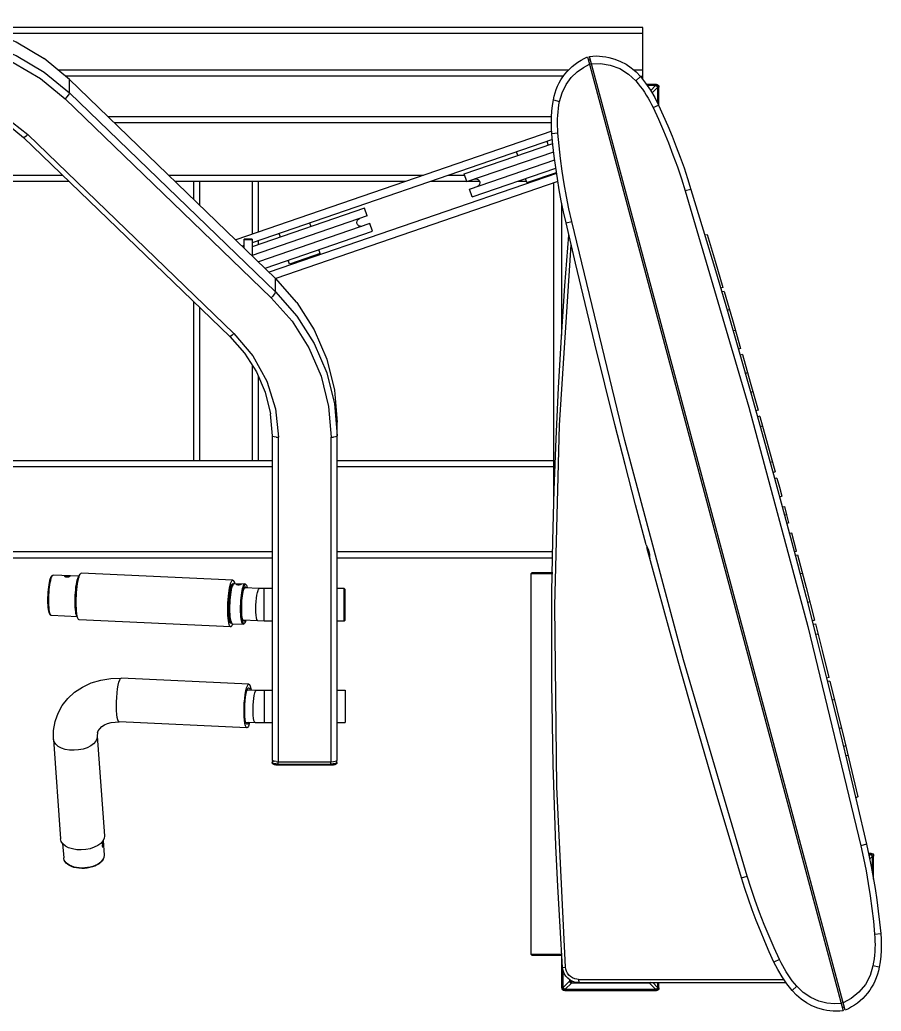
# Model space of a CAD drawing. Header units: millimetres. Extents: x 24547 to 62889, y 34568 to 56011.
# Drawn here: x 37800 to 38467, y 47035 to 47804 of the extents above; entities that cross this region are included whole.
import ezdxf

# ---------------------------------------------------------------- set-up
doc = ezdxf.new("R2010")
doc.units = ezdxf.units.MM
doc.linetypes.add('PEN_TYPE_1', pattern=[0])

# ---------------------------------------------------------------- blocks, each defined once
blk = doc.blocks.new('gimnasio_04')
at = {"color": 7, "linetype": 'PEN_TYPE_1'}
for points in [[(40.345, 6.556), (42.898, 6.363), (45.388, 5.785), (47.754, 4.839), (49.937, 3.547)], [(40.345, 5.502), (42.898, 5.308), (45.388, 4.73), (47.754, 3.783), (49.937, 2.491), (51.885, 0.884)], [(96.335, 5.959), (44.707, 5.959)], [(96.335, 5.489), (46.169, 5.489)], [(96.335, 1.931), (96.335, 5.959)], [(40.345, 4.924), (42.824, 4.735), (45.243, 4.175), (47.539, 3.256), (49.66, 1.999), (51.552, 0.44)], [(51.885, 1.94), (49.932, 3.563)], [(89.401, 0.349), (89.459, 0.625), (89.534, 0.894), (89.625, 1.157), (89.731, 1.413), (89.852, 1.661), (89.989, 1.9), (90.139, 2.13), (90.303, 2.35), (90.48, 2.559), (90.67, 2.758), (90.872, 2.944), (91.086, 3.119), (91.311, 3.28), (91.546, 3.428), (91.792, 3.562), (92.048, 3.68)], [(89.883, 0.232), (90.072, 0.904), (90.383, 1.534), (90.787, 2.08), (91.25, 2.528), (91.734, 2.867), (92.203, 3.106)], [(92.048, 3.68), (111.867, -70.284)], [(92.263, 3.464), (92.113, 3.438)], [(92.194, 3.719), (92.462, 3.744), (92.732, 3.752), (92.978, 3.745), (93.223, 3.725), (93.465, 3.691), (93.703, 3.645), (94.17, 3.514), (94.618, 3.334), (95.045, 3.106), (95.445, 2.833), (95.815, 2.516), (96.151, 2.157)], [(112.014, -70.245), (92.194, 3.719)], [(92.351, 3.132), (92.206, 3.094)], [(92.347, 3.145), (93.049, 3.166)], [(93.049, 3.166), (93.809, 3.047), (94.556, 2.772), (95.23, 2.354), (95.795, 1.815)], [(90.58, 2.663), (51.023, 2.663)], [(96.335, 2.663), (95.629, 2.663)], [(90.205, 2.193), (51.592, 2.193)], [(67.862, -13.492), (51.879, 1.957)], [(51.885, 1.94), (51.879, 1.957)], [(51.885, 0.884), (51.885, 1.94)], [(96.151, 2.157), (95.795, 1.815)], [(95.795, 1.815), (95.97, 1.604), (96.138, 1.387), (96.301, 1.167), (96.455, 0.941), (96.605, 0.712), (96.747, 0.477), (96.884, 0.238), (97.012, -0.006), (97.134, -0.254)], [(96.114, 2.193), (96.335, 2.193)], [(96.151, 2.157), (96.557, 1.64), (96.929, 1.097), (97.263, 0.532), (97.561, -0.055)], [(96.61, 1.566), (97.365, 1.566)], [(97.365, 1.566), (97.365, 1.478)], [(97.365, 1.566), (97.453, 1.548), (97.524, 1.499), (97.572, 1.427), (97.59, 1.34)], [(40.345, 0.985), (42.642, 0.767), (44.851, 0.119), (46.885, -0.931), (48.667, -2.345)], [(51.885, 0.884), (51.859, 0.814), (51.788, 0.704), (51.678, 0.573), (51.552, 0.44)], [(67.862, -14.549), (51.885, 0.884)], [(96.674, 1.478), (97.365, 1.478)], [(97.329, 1.452), (96.691, 1.452)], [(96.945, 1.068), (97.329, 1.452)], [(97.059, 0.886), (97.479, 1.304)], [(97.329, 1.452), (97.378, 1.446), (97.419, 1.425), (97.45, 1.394), (97.471, 1.353), (97.479, 1.304)], [(97.365, 1.478), (97.418, 1.467), (97.462, 1.438), (97.491, 1.394), (97.502, 1.34)], [(97.479, 1.304), (97.479, 0.116)], [(97.504, 1.34), (97.502, 1.34)], [(97.59, 1.34), (97.504, 1.34)], [(97.504, 0.064), (97.504, 1.34)], [(97.59, -0.122), (97.59, 1.34)], [(40.345, 0.635), (42.115, 0.502), (43.84, 0.101), (45.479, -0.555), (46.991, -1.448), (48.34, -2.561)], [(67.528, -14.993), (51.552, 0.44)], [(89.288, -2.272), (89.26, -1.834), (89.25, -1.396), (89.26, -0.957), (89.288, -0.52), (89.336, -0.085), (89.403, 0.349)], [(89.403, 0.349), (89.883, 0.232)], [(89.758, -2.231), (89.738, -1.954), (89.729, -1.679), (89.727, -1.404), (89.732, -1.131), (89.746, -0.856), (89.768, -0.582), (89.799, -0.31), (89.836, -0.039), (89.883, 0.232)], [(97.134, -0.254), (97.561, -0.055)], [(97.134, -0.254), (97.548, -1.155), (97.941, -2.063), (98.317, -2.98), (98.674, -3.903), (99.012, -4.832), (99.331, -5.769), (99.631, -6.713)], [(97.561, -0.055), (97.924, -0.853), (98.273, -1.656), (98.609, -2.466), (98.93, -3.281), (99.236, -4.102), (99.529, -4.927), (99.807, -5.759), (100.07, -6.595)], [(54.883, -0.945), (89.261, -0.945)], [(55.371, -1.417), (89.25, -1.417)], [(89.274, -2.076), (64.786, -10.509)], [(89.758, -2.231), (89.288, -2.272)], [(90.385, -9.191), (90.195, -8.335), (90.02, -7.476), (89.86, -6.614), (89.716, -5.75), (89.586, -4.884), (89.472, -4.015), (89.372, -3.144), (89.288, -2.272)], [(90.824, -9.074), (90.611, -8.105), (90.419, -7.135), (90.248, -6.16), (90.095, -5.182), (89.963, -4.2), (89.851, -3.217), (89.758, -2.231)], [(48.667, -2.345), (48.54, -2.459), (48.431, -2.537), (48.36, -2.568), (48.34, -2.561)], [(64.317, -17.994), (48.34, -2.561)], [(64.646, -17.778), (48.667, -2.345)], [(89.331, -2.721), (66.052, -10.737)], [(82.484, -5.397), (89.362, -3.029)], [(89.012, -3.149), (88.913, -2.864)], [(82.688, -5.991), (89.432, -3.668)], [(86.638, -3.968), (86.54, -3.683)], [(82.893, -6.585), (89.509, -4.306)], [(89.654, -5.348), (67.382, -13.017)], [(83.096, -7.177), (89.597, -4.939)], [(87.357, -6.056), (89.642, -5.27)], [(32.709, -5.494), (51.376, -5.494)], [(32.709, -5.966), (51.864, -5.966)], [(59.593, -5.494), (79.348, -5.494)], [(60.082, -5.966), (77.977, -5.966)], [(61.501, -5.966), (61.501, -7.337)], [(61.973, -5.966), (61.973, -7.793)], [(66.05, -5.966), (66.05, -10.073)], [(66.522, -5.966), (66.522, -9.912)], [(89.753, -5.978), (67.885, -13.507)], [(79.906, -5.966), (82.679, -5.966)], [(81.276, -5.494), (82.517, -5.494)], [(82.688, -5.991), (82.484, -5.397)], [(82.759, -5.966), (83.674, -5.966)], [(83.282, -5.787), (83.332, -5.774), (83.384, -5.769), (83.447, -5.776), (83.506, -5.794), (83.559, -5.823), (83.606, -5.861), (83.644, -5.908), (83.673, -5.961), (83.692, -6.02), (83.698, -6.084), (83.683, -6.18), (83.639, -6.265), (83.573, -6.334), (83.487, -6.38)], [(86.615, -5.966), (87.326, -5.966)], [(87.357, -6.056), (87.251, -5.747)], [(87.618, -5.966), (87.858, -5.966)], [(88.995, -5.494), (89.229, -5.494)], [(89.432, -31.1), (89.432, -6.088)], [(89.758, -6.004), (89.677, -6.004)], [(83.096, -7.177), (82.893, -6.585)], [(100.07, -6.595), (99.631, -6.713)], [(99.631, -6.713), (104.559, -23.489), (109.117, -40.499), (113.238, -57.491)], [(100.07, -6.595), (101.024, -9.74), (101.964, -12.889), (102.891, -16.042), (103.803, -19.199), (104.702, -22.36), (105.587, -25.525), (106.458, -28.693), (107.316, -31.866), (108.159, -35.042), (108.989, -38.221), (109.805, -41.405), (110.607, -44.592), (111.395, -47.782), (112.169, -50.976), (112.929, -54.173), (113.676, -57.374)], [(90.059, -17.926), (90.059, -7.666)], [(74.769, -8.053), (66.052, -11.056)], [(74.973, -8.647), (74.769, -8.053)], [(74.973, -8.647), (66.052, -11.718)], [(70.616, -9.484), (70.516, -9.199)], [(74.584, -9.445), (74.534, -9.458), (74.483, -9.463), (74.419, -9.456), (74.36, -9.438), (74.307, -9.409), (74.26, -9.37), (74.222, -9.324), (74.193, -9.27), (74.175, -9.211), (74.169, -9.148), (74.184, -9.052), (74.227, -8.966), (74.294, -8.897), (74.38, -8.852)], [(90.385, -9.191), (90.824, -9.074)], [(96.599, -34.153), (95.775, -31.044), (94.965, -27.932), (94.169, -24.816), (93.385, -21.698), (92.615, -18.576), (91.859, -15.45), (91.115, -12.322), (90.385, -9.191)], [(104.429, -59.852), (99.502, -43.076), (94.945, -26.066), (90.824, -9.074)], [(75.178, -9.241), (66.548, -12.212)], [(67.054, -12.701), (75.381, -9.834)], [(75.381, -9.834), (75.178, -9.241)], [(65.424, -11.126), (65.424, -10.465)], [(66.052, -10.465), (65.424, -10.465)], [(65.424, -10.486), (66.052, -10.486)], [(66.052, -10.465), (66.052, -11.733)], [(66.522, -10.574), (66.522, -10.893)], [(68.241, -10.302), (68.143, -10.016)], [(90.118, -66.93), (89.92, -63.785), (89.749, -60.639), (89.604, -57.492), (89.485, -54.344), (89.393, -51.194), (89.327, -48.044), (89.288, -44.894), (89.274, -41.743), (89.295, -37.787), (89.358, -33.833), (89.462, -29.879), (89.607, -25.927), (89.794, -21.976), (90.023, -18.028), (90.293, -14.082), (90.604, -10.138)], [(101.33, -10.104), (101.145, -10.136)], [(101.33, -10.101), (101.943, -12.147), (102.548, -14.196)], [(65.424, -10.953), (65.292, -10.999)], [(71.333, -11.574), (71.228, -11.264)], [(90.355, -66.917), (89.678, -52.918), (89.524, -38.896), (89.89, -24.879), (90.778, -10.892)], [(68.96, -12.391), (68.855, -12.081)], [(71.333, -11.574), (68.96, -12.391)], [(67.862, -13.492), (67.855, -13.476)], [(69.522, -15.359), (67.855, -13.476)], [(67.862, -14.549), (67.862, -13.492)], [(67.862, -14.549), (67.837, -14.619), (67.764, -14.729), (67.657, -14.86), (67.528, -14.993)], [(67.862, -14.549), (69.525, -16.429), (70.863, -18.538), (71.843, -20.823), (72.44, -23.229), (72.642, -25.695)], [(102.548, -14.196), (102.37, -14.261)], [(102.639, -14.51), (102.453, -14.542)], [(102.642, -14.511), (103.284, -16.714), (103.921, -18.919)], [(61.501, -15.275), (61.501, -27.62)], [(67.528, -14.993), (69.144, -16.819), (70.443, -18.867), (71.394, -21.087), (71.975, -23.422), (72.17, -25.817)], [(69.525, -15.374), (70.863, -17.483), (71.843, -19.768), (72.44, -22.172), (72.642, -24.638)], [(61.973, -15.73), (61.973, -27.62)], [(103.049, -15.908), (102.871, -15.971)], [(103.518, -17.522), (103.334, -17.565)], [(64.646, -17.778), (64.517, -17.892), (64.41, -17.97), (64.336, -17.999), (64.317, -17.994)], [(64.317, -17.994), (65.466, -19.293), (66.39, -20.752), (67.067, -22.329), (67.481, -23.991)], [(64.646, -17.778), (66.109, -19.5), (67.198, -21.466), (67.867, -23.598), (68.093, -25.817)], [(103.921, -18.922), (103.744, -18.987)], [(103.921, -18.922), (103.921, -18.919)], [(104.06, -19.406), (103.872, -19.438)], [(104.058, -19.399), (104.67, -21.549), (105.275, -23.701)], [(66.05, -20.214), (66.05, -27.62)], [(66.522, -21.056), (66.522, -27.62)], [(104.458, -20.805), (104.283, -20.87)], [(104.883, -22.303), (104.696, -22.337)], [(105.277, -23.706), (105.1, -23.769)], [(105.277, -23.706), (105.275, -23.701)], [(67.621, -25.695), (67.481, -23.991)], [(105.412, -24.189), (105.227, -24.222)], [(105.415, -24.194), (106.011, -26.341), (106.6, -28.491)], [(72.642, -50.854), (72.642, -24.638)], [(105.627, -24.962), (105.445, -25.006)], [(67.912, -25.807), (67.759, -25.781), (67.657, -25.742), (67.621, -25.695)], [(67.621, -50.854), (67.621, -25.695)], [(67.912, -25.807), (68.093, -25.817)], [(68.093, -50.976), (68.093, -25.817)], [(72.17, -25.817), (72.341, -25.807)], [(72.17, -50.976), (72.17, -25.817)], [(72.341, -25.807), (72.359, -25.805)], [(72.606, -25.742), (72.504, -25.781), (72.359, -25.805)], [(72.606, -25.742), (72.642, -25.695)], [(35.767, -27.62), (67.621, -27.62)], [(72.642, -27.62), (89.432, -27.62)], [(35.767, -28.092), (67.621, -28.092)], [(72.642, -28.092), (89.432, -28.092)], [(106.389, -27.721), (106.21, -27.776)], [(106.6, -28.497), (106.425, -28.561)], [(106.734, -28.981), (106.548, -29.013)], [(106.6, -28.497), (106.6, -28.491)], [(106.735, -28.986), (106.925, -29.684), (107.115, -30.382)], [(107.115, -30.387), (106.936, -30.452)], [(107.115, -30.387), (107.115, -30.382)], [(107.333, -31.199), (107.147, -31.232)], [(107.666, -32.439), (107.5, -31.817), (107.333, -31.194)], [(107.499, -31.816), (107.316, -31.866)], [(107.665, -32.436), (107.487, -32.5)], [(107.665, -32.436), (107.666, -32.439)], [(107.881, -33.248), (107.694, -33.281)], [(108.254, -34.65), (108.068, -33.951), (107.883, -33.252)], [(96.599, -34.153), (96.656, -34.296), (96.739, -34.479), (96.809, -34.682), (96.849, -34.892), (96.867, -35.091), (96.89, -35.245)], [(96.652, -34.357), (96.654, -34.355)], [(103.993, -59.97), (103.026, -56.783), (102.073, -53.591), (101.134, -50.395), (100.209, -47.195), (99.299, -43.991), (98.403, -40.783), (97.521, -37.571), (96.654, -34.355)], [(34.457, -35.153), (67.621, -35.153)], [(34.506, -34.681), (67.621, -34.681)], [(72.642, -34.681), (89.372, -34.681)], [(72.642, -35.153), (89.367, -35.153)], [(108.254, -34.656), (108.077, -34.721)], [(108.33, -34.948), (108.143, -34.977)], [(108.254, -34.656), (108.254, -34.65)], [(108.33, -34.943), (108.991, -37.468), (109.642, -39.995)], [(50.225, -38.449), (50.228, -38.243), (50.236, -38.033), (50.248, -37.825), (50.266, -37.622), (50.287, -37.426), (50.311, -37.242), (50.341, -37.072), (50.375, -36.917), (50.409, -36.787), (50.445, -36.687), (50.481, -36.613), (50.515, -36.56), (50.554, -36.525), (50.601, -36.504), (50.634, -36.5)], [(50.437, -36.912), (50.471, -36.777), (50.507, -36.666), (50.544, -36.583), (50.581, -36.528), (50.619, -36.502), (50.634, -36.5)], [(52.652, -36.593), (50.634, -36.5)], [(51.534, -36.606), (51.537, -36.596), (51.55, -36.587), (51.569, -36.578), (51.599, -36.574), (51.633, -36.569), (51.67, -36.567), (51.713, -36.567), (51.755, -36.569)], [(51.69, -36.663), (51.649, -36.66), (51.612, -36.653), (51.581, -36.643), (51.558, -36.634), (51.542, -36.621), (51.534, -36.608), (51.534, -36.606)], [(51.91, -36.606), (51.906, -36.614), (51.895, -36.624), (51.874, -36.635), (51.846, -36.647), (51.812, -36.655), (51.773, -36.66), (51.731, -36.663), (51.69, -36.663)], [(51.755, -36.569), (51.794, -36.57), (51.831, -36.575), (51.862, -36.58), (51.887, -36.587), (51.903, -36.595), (51.91, -36.603), (51.91, -36.606)], [(52.328, -38.561), (52.331, -38.33), (52.339, -38.095), (52.354, -37.864), (52.375, -37.638), (52.399, -37.423), (52.43, -37.225), (52.463, -37.047), (52.5, -36.896), (52.539, -36.772), (52.58, -36.679), (52.621, -36.619), (52.649, -36.603)], [(52.386, -38.551), (52.388, -38.326), (52.398, -38.1), (52.413, -37.876), (52.432, -37.656), (52.456, -37.449), (52.484, -37.257), (52.517, -37.086), (52.552, -36.938), (52.579, -36.855)], [(52.442, -37.861), (52.465, -37.612), (52.491, -37.373), (52.523, -37.151), (52.559, -36.949), (52.598, -36.772), (52.64, -36.624), (52.683, -36.507), (52.728, -36.424), (52.772, -36.377), (52.81, -36.364)], [(64.554, -36.901), (52.81, -36.364)], [(87.647, -36.409), (87.727, -36.331)], [(87.647, -36.409), (87.647, -65.905)], [(89.351, -36.409), (87.647, -36.409)], [(89.351, -36.331), (87.727, -36.331)], [(108.706, -36.38), (108.521, -36.416)], [(50.29, -38.468), (50.292, -38.273), (50.3, -38.066), (50.311, -37.851), (50.329, -37.64), (50.35, -37.436), (50.375, -37.244), (50.404, -37.068), (50.437, -36.912)], [(64.159, -39.163), (64.162, -38.909), (64.172, -38.652), (64.187, -38.396), (64.209, -38.147), (64.235, -37.91), (64.266, -37.687), (64.302, -37.485), (64.341, -37.308), (64.384, -37.159), (64.427, -37.042), (64.473, -36.959), (64.517, -36.912), (64.554, -36.901)], [(64.206, -39.093), (64.209, -38.868), (64.218, -38.639), (64.232, -38.413), (64.252, -38.191), (64.278, -37.983), (64.307, -37.789), (64.34, -37.617), (64.375, -37.469), (64.413, -37.347), (64.452, -37.257), (64.493, -37.199)], [(64.221, -39.072), (64.226, -38.792), (64.24, -38.509), (64.263, -38.232), (64.294, -37.975), (64.333, -37.745), (64.375, -37.552)], [(64.24, -39.043), (64.244, -38.855), (64.25, -38.667), (64.261, -38.476), (64.278, -38.292), (64.297, -38.115), (64.32, -37.952), (64.346, -37.802), (64.375, -37.672), (64.406, -37.561), (64.439, -37.475), (64.455, -37.444)], [(64.286, -39.093), (64.289, -38.87), (64.297, -38.644), (64.312, -38.418), (64.331, -38.199), (64.356, -37.993), (64.385, -37.801), (64.418, -37.63), (64.454, -37.482), (64.476, -37.41)], [(64.327, -39.108), (64.33, -38.888), (64.338, -38.665), (64.351, -38.444), (64.369, -38.226), (64.393, -38.019), (64.421, -37.825), (64.452, -37.649), (64.486, -37.496), (64.52, -37.374)], [(64.375, -37.552), (64.423, -37.404), (64.473, -37.304), (64.522, -37.259), (64.537, -37.262)], [(64.455, -37.444), (64.476, -37.41)], [(64.574, -37.208), (64.476, -37.41)], [(64.541, -37.172), (64.501, -37.194)], [(64.507, -37.2), (64.548, -37.246)], [(64.587, -37.216), (64.522, -37.366)], [(64.584, -37.2), (64.541, -37.172)], [(64.554, -36.901), (64.561, -36.901), (64.602, -36.927), (64.642, -36.989), (64.677, -37.085), (64.69, -37.137)], [(64.574, -37.208), (64.624, -37.161)], [(64.624, -37.161), (64.587, -37.216)], [(64.67, -37.142), (64.624, -37.161)], [(64.67, -37.142), (65.498, -37.179)], [(64.825, -37.212), (64.826, -37.203), (64.839, -37.194), (64.859, -37.185), (64.888, -37.179), (64.922, -37.176), (64.961, -37.174), (65.004, -37.174), (65.044, -37.174)], [(64.979, -37.27), (64.939, -37.267), (64.903, -37.26), (64.87, -37.251), (64.847, -37.239), (64.831, -37.226), (64.825, -37.215), (64.825, -37.212)], [(65.199, -37.212), (65.196, -37.22), (65.184, -37.231), (65.165, -37.242), (65.135, -37.252), (65.101, -37.26), (65.062, -37.267), (65.02, -37.27), (64.979, -37.27)], [(65.044, -37.174), (65.085, -37.177), (65.121, -37.181), (65.153, -37.185), (65.176, -37.192), (65.192, -37.2), (65.199, -37.21), (65.199, -37.212)], [(65.155, -39.147), (65.157, -38.927), (65.166, -38.702), (65.179, -38.481), (65.197, -38.263), (65.222, -38.056), (65.248, -37.863), (65.28, -37.687), (65.315, -37.534)], [(65.245, -39.09), (65.248, -38.893), (65.254, -38.694), (65.267, -38.496), (65.285, -38.302), (65.306, -38.12), (65.332, -37.952), (65.36, -37.801), (65.391, -37.671), (65.425, -37.565), (65.44, -37.532)], [(65.315, -37.534), (65.35, -37.405), (65.388, -37.303), (65.427, -37.229), (65.466, -37.189), (65.498, -37.179)], [(65.38, -37.524), (65.345, -37.672)], [(65.38, -37.524), (65.417, -37.405), (65.456, -37.314), (65.497, -37.257), (65.536, -37.233), (65.573, -37.241), (65.588, -37.255)], [(65.44, -37.532), (65.476, -37.462)], [(66.615, -37.544), (65.458, -37.491)], [(65.476, -37.462), (65.498, -37.431)], [(65.485, -37.461), (65.529, -37.495)], [(65.542, -37.203), (65.498, -37.179)], [(65.498, -37.431), (65.528, -37.413), (65.562, -37.421), (65.593, -37.461), (65.609, -37.498)], [(65.542, -37.203), (65.588, -37.255)], [(65.588, -37.255), (65.609, -37.285), (65.642, -37.36), (65.671, -37.467), (65.676, -37.501)], [(66.338, -39.117), (66.345, -38.841), (66.361, -38.561), (66.387, -38.292), (66.421, -38.05), (66.462, -37.845), (66.508, -37.687), (66.556, -37.586), (66.605, -37.545), (66.615, -37.544)], [(66.993, -37.552), (66.615, -37.544)], [(66.993, -40.063), (66.993, -37.552)], [(67.621, -37.552), (66.993, -37.552)], [(73.192, -37.552), (72.642, -37.552)], [(73.269, -37.63), (73.192, -37.552)], [(73.192, -40.063), (73.192, -37.552)], [(73.269, -39.985), (73.269, -37.63)], [(52.416, -38.504), (52.419, -38.317)], [(52.419, -38.317), (52.427, -38.107)], [(52.427, -38.107), (52.442, -37.861)], [(65.212, -39.135), (65.215, -38.912), (65.225, -38.686), (65.238, -38.46), (65.259, -38.242), (65.284, -38.035), (65.313, -37.843), (65.345, -37.672)], [(50.492, -39.635), (50.471, -39.633), (50.425, -39.612), (50.391, -39.58), (50.362, -39.539), (50.337, -39.484), (50.311, -39.406), (50.288, -39.303), (50.267, -39.171), (50.249, -39.013), (50.236, -38.834), (50.228, -38.642), (50.225, -38.449)], [(50.492, -39.635), (50.471, -39.63), (50.437, -39.596), (50.404, -39.534), (50.375, -39.443), (50.35, -39.326), (50.329, -39.184), (50.311, -39.023), (50.3, -38.844), (50.292, -38.657), (50.29, -38.468)], [(52.507, -39.72), (52.5, -39.718), (52.463, -39.674), (52.43, -39.596), (52.399, -39.485), (52.375, -39.345), (52.354, -39.179), (52.339, -38.991), (52.331, -38.782), (52.328, -38.561)], [(52.46, -39.459), (52.456, -39.445), (52.432, -39.31), (52.413, -39.148), (52.398, -38.966), (52.388, -38.764), (52.386, -38.551)], [(52.414, -38.626), (52.416, -38.504)], [(52.645, -39.97), (52.64, -39.969), (52.598, -39.943), (52.559, -39.882), (52.523, -39.785), (52.491, -39.656), (52.465, -39.495), (52.442, -39.31), (52.427, -39.1), (52.417, -38.87), (52.414, -38.626)], [(64.39, -40.506), (64.384, -40.504), (64.341, -40.48), (64.302, -40.418), (64.266, -40.322), (64.235, -40.192), (64.209, -40.032), (64.187, -39.845), (64.172, -39.635), (64.162, -39.406), (64.159, -39.163)], [(64.375, -40.223), (64.34, -40.179), (64.307, -40.102), (64.278, -39.995), (64.252, -39.858), (64.232, -39.697), (64.218, -39.511), (64.209, -39.31), (64.206, -39.093)], [(64.221, -39.072), (64.226, -39.337)], [(64.34, -39.954), (64.32, -39.899), (64.297, -39.804), (64.278, -39.685), (64.261, -39.547), (64.25, -39.393), (64.244, -39.223), (64.24, -39.043)], [(64.356, -39.983), (64.331, -39.853), (64.312, -39.692), (64.297, -39.508), (64.289, -39.308), (64.286, -39.093)], [(64.4, -40.031), (64.393, -40.003), (64.369, -39.865), (64.351, -39.702), (64.338, -39.519), (64.33, -39.319), (64.327, -39.108)], [(65.355, -40.314), (65.35, -40.314), (65.315, -40.291), (65.28, -40.237), (65.248, -40.154), (65.222, -40.04), (65.197, -39.902), (65.179, -39.739), (65.166, -39.557), (65.157, -39.358), (65.155, -39.147)], [(65.451, -40.245), (65.417, -40.265), (65.38, -40.255), (65.345, -40.213), (65.313, -40.136), (65.284, -40.031), (65.259, -39.895), (65.238, -39.734), (65.225, -39.55), (65.215, -39.35), (65.212, -39.135)], [(65.357, -40.027), (65.332, -39.97), (65.306, -39.876), (65.285, -39.757), (65.267, -39.616), (65.254, -39.454), (65.248, -39.279), (65.245, -39.09)], [(66.499, -40.052), (66.462, -40.029), (66.421, -39.944), (66.387, -39.804), (66.361, -39.612), (66.345, -39.379), (66.338, -39.117)], [(109.274, -38.567), (109.095, -38.629)], [(52.509, -39.728), (50.492, -39.635)], [(64.39, -40.506), (52.645, -39.97)], [(64.294, -39.951), (64.263, -39.786), (64.24, -39.578), (64.226, -39.337)], [(64.405, -40.143), (64.375, -40.135), (64.333, -40.07), (64.294, -39.952)], [(64.356, -39.983), (64.34, -39.954)], [(64.356, -39.983), (64.437, -40.2)], [(64.371, -40.203), (64.414, -40.162)], [(64.375, -40.223), (64.403, -40.232)], [(64.546, -40.283), (64.517, -40.363), (64.473, -40.446), (64.427, -40.494), (64.39, -40.506)], [(64.401, -40.039), (64.45, -40.195)], [(64.403, -40.232), (64.445, -40.211)], [(64.437, -40.2), (64.483, -40.25)], [(64.45, -40.195), (64.483, -40.25)], [(64.483, -40.25), (64.527, -40.276)], [(64.527, -40.276), (65.355, -40.314)], [(66.499, -40.052), (65.344, -40)], [(65.355, -40.314), (65.401, -40.293)], [(65.378, -40.063), (65.357, -40.027)], [(65.415, -40.003), (65.368, -40.032)], [(65.495, -40.006), (65.494, -40.011), (65.459, -40.061), (65.425, -40.083), (65.391, -40.074), (65.378, -40.063)], [(65.401, -40.293), (65.451, -40.245)], [(65.562, -40.009), (65.536, -40.092), (65.497, -40.182), (65.456, -40.241), (65.451, -40.245)], [(66.993, -40.063), (66.499, -40.052)], [(67.621, -40.063), (66.993, -40.063)], [(73.192, -40.063), (72.642, -40.063)], [(73.269, -39.985), (73.192, -40.063)], [(109.644, -40.003), (109.467, -40.07)], [(109.717, -40.294), (109.532, -40.327)], [(109.642, -40.003), (109.642, -39.995)], [(109.717, -40.288), (110.244, -42.359), (110.764, -44.432)], [(109.916, -41.072), (109.732, -41.116)], [(50.8, -47.78), (51.005, -47.218), (51.337, -46.617), (51.766, -46.071), (52.292, -45.587), (52.894, -45.184), (53.578, -44.861), (54.314, -44.637), (55.1, -44.511), (55.909, -44.495)], [(55.73, -44.799), (55.79, -44.629), (55.852, -44.526), (55.909, -44.495)], [(65.798, -44.948), (55.909, -44.495)], [(110.764, -44.433), (110.585, -44.497)], [(110.764, -44.433), (110.764, -44.432)], [(55.754, -47.893), (55.692, -47.85), (55.642, -47.732), (55.598, -47.548), (55.565, -47.304), (55.544, -47.013), (55.536, -46.686), (55.541, -46.336), (55.557, -45.981), (55.586, -45.636), (55.625, -45.314), (55.674, -45.031), (55.73, -44.799)], [(65.643, -48.346), (65.583, -48.3), (65.531, -48.183), (65.489, -47.999), (65.456, -47.757), (65.435, -47.464), (65.425, -47.137), (65.43, -46.788), (65.446, -46.432), (65.476, -46.087), (65.516, -45.765), (65.564, -45.483), (65.619, -45.25)], [(65.619, -45.25), (65.681, -45.079), (65.741, -44.977), (65.798, -44.948)], [(65.69, -45.338), (65.637, -45.488)], [(65.69, -45.338), (65.746, -45.254), (65.785, -45.236)], [(65.785, -45.236), (65.8, -45.239), (65.848, -45.294), (65.884, -45.397)], [(65.798, -44.948), (65.86, -44.991), (65.91, -45.109), (65.954, -45.293), (65.967, -45.4)], [(110.835, -44.725), (110.65, -44.754)], [(110.835, -44.725), (111.939, -49.213), (113.016, -53.707)], [(65.551, -47.874), (65.515, -47.688), (65.49, -47.451), (65.477, -47.172), (65.477, -46.868), (65.489, -46.552), (65.511, -46.241), (65.546, -45.952), (65.588, -45.696), (65.637, -45.488)], [(65.673, -45.387), (66.397, -45.42)], [(66.281, -47.928), (66.27, -47.926), (66.224, -47.876), (66.187, -47.765), (66.156, -47.601), (66.135, -47.389), (66.123, -47.142), (66.122, -46.871), (66.132, -46.591), (66.153, -46.315), (66.184, -46.058), (66.221, -45.83), (66.265, -45.644)], [(66.265, -45.644), (66.312, -45.511), (66.361, -45.436), (66.397, -45.42)], [(66.397, -45.42), (66.993, -45.434)], [(66.993, -45.434), (66.993, -47.944)], [(66.993, -45.434), (67.621, -45.434)], [(72.642, -45.434), (73.269, -45.434)], [(73.269, -45.434), (73.269, -47.944)], [(111.192, -46.163), (111.008, -46.198)], [(50.65, -49.238), (50.656, -48.543), (50.775, -47.864), (50.8, -47.78)], [(54.069, -48.715), (54.12, -48.585), (54.237, -48.411), (54.401, -48.255), (54.607, -48.123), (54.849, -48.017), (55.126, -47.941), (55.427, -47.898), (55.754, -47.893)], [(65.643, -48.346), (55.754, -47.893)], [(65.656, -48.056), (65.643, -48.053), (65.593, -47.998), (65.551, -47.874)], [(65.557, -47.895), (66.281, -47.928)], [(65.822, -48.042), (65.762, -48.213), (65.7, -48.315), (65.643, -48.346)], [(65.769, -47.905), (65.752, -47.955), (65.697, -48.04), (65.656, -48.056)], [(65.853, -47.908), (65.822, -48.042)], [(66.281, -47.928), (66.993, -47.944)], [(66.993, -47.944), (67.621, -47.944)], [(72.642, -47.944), (73.269, -47.944)], [(111.731, -48.357), (111.552, -48.419)], [(54.021, -49.192), (53.926, -49.391), (53.763, -49.58), (53.539, -49.747), (53.26, -49.887), (52.943, -49.993), (52.6, -50.061), (52.245, -50.088), (51.895, -50.071), (51.565, -50.014), (51.268, -49.917), (51.019, -49.785), (50.827, -49.624), (50.704, -49.44), (50.65, -49.238)], [(54.042, -48.992), (54.021, -49.192)], [(54.069, -48.715), (54.042, -48.992)], [(54.042, -48.992), (54.602, -56.717)], [(50.65, -49.238), (51.208, -56.963)], [(67.621, -49.768), (67.608, -49.795)], [(112.069, -49.749), (111.884, -49.782)], [(112.245, -50.481), (112.063, -50.524)], [(67.71, -50.927), (67.655, -50.905), (67.619, -50.879), (67.608, -50.851)], [(67.621, -50.854), (67.608, -51.033)], [(68.078, -51.248), (67.995, -51.246), (67.912, -51.238), (67.837, -51.225), (67.775, -51.211), (67.727, -51.191), (67.686, -51.17), (67.655, -51.144), (67.631, -51.115), (67.614, -51.075), (67.608, -51.033)], [(68.078, -51.155), (67.987, -51.152), (67.899, -51.145), (67.818, -51.134), (67.746, -51.119), (67.688, -51.102), (67.644, -51.08), (67.618, -51.058), (67.608, -51.033)], [(67.912, -50.968), (67.759, -50.94), (67.657, -50.901), (67.621, -50.854)], [(67.71, -50.927), (67.769, -50.942)], [(67.917, -50.968), (68.093, -50.976)], [(68.078, -51.248), (68.078, -50.976)], [(68.078, -51.155), (72.159, -51.155)], [(72.159, -51.248), (68.078, -51.248)], [(68.093, -50.976), (72.17, -50.976)], [(72.159, -51.248), (72.159, -50.976)], [(72.629, -51.033), (72.624, -51.075), (72.606, -51.113), (72.582, -51.144), (72.552, -51.17), (72.51, -51.191), (72.461, -51.211), (72.398, -51.227), (72.321, -51.238), (72.24, -51.246), (72.159, -51.248)], [(72.629, -51.033), (72.621, -51.058), (72.593, -51.08), (72.549, -51.102), (72.491, -51.119), (72.421, -51.134), (72.339, -51.145), (72.25, -51.152), (72.159, -51.155)], [(72.17, -50.976), (72.359, -50.966)], [(72.359, -50.966), (72.606, -50.901)], [(72.606, -50.901), (72.639, -50.859)], [(72.629, -51.033), (72.629, -50.87)], [(113.013, -53.706), (112.836, -53.771)], [(113.013, -53.706), (113.016, -53.707)], [(54.602, -56.717), (54.58, -56.917)], [(51.262, -57.164), (51.208, -56.963)], [(51.387, -57.348), (51.262, -57.164)], [(51.366, -57.319), (51.447, -58.435)], [(54.486, -57.117), (54.323, -57.304), (54.097, -57.472), (53.819, -57.612), (53.503, -57.718), (53.158, -57.786), (52.805, -57.812), (52.453, -57.796), (52.124, -57.739), (51.827, -57.641), (51.578, -57.509), (51.387, -57.348)], [(54.445, -57.532), (54.476, -57.272)], [(54.475, -57.614), (54.445, -57.532)], [(54.499, -57.579), (54.475, -57.614)], [(54.476, -57.272), (54.493, -57.238)], [(54.58, -56.917), (54.486, -57.117)], [(54.493, -57.238), (54.507, -57.319)], [(54.496, -57.094), (54.577, -58.208)], [(54.507, -57.319), (54.499, -57.579)], [(113.677, -57.374), (113.238, -57.491)], [(113.238, -57.491), (113.449, -58.46), (113.641, -59.43), (113.814, -60.405), (113.967, -61.383), (114.099, -62.363), (114.211, -63.348), (114.304, -64.336)], [(113.677, -57.374), (113.676, -57.374)], [(113.677, -57.374), (113.867, -58.23), (114.041, -59.089), (114.201, -59.951), (114.346, -60.815), (114.476, -61.681), (114.59, -62.55), (114.69, -63.421), (114.774, -64.293)], [(54.558, -58.392), (54.506, -58.535), (54.427, -58.657), (54.32, -58.774), (54.188, -58.881), (54.035, -58.977), (53.863, -59.062), (53.676, -59.132), (53.475, -59.186), (53.267, -59.225), (53.055, -59.246), (52.842, -59.251), (52.632, -59.24), (52.429, -59.21), (52.237, -59.165), (52.058, -59.104), (51.897, -59.028), (51.757, -58.938), (51.641, -58.838), (51.552, -58.727), (51.488, -58.61), (51.454, -58.486)], [(54.559, -58.392), (54.556, -58.409)], [(54.577, -58.222), (54.558, -58.392)], [(54.577, -58.208), (54.559, -58.392)], [(113.829, -58.061), (113.998, -58.061)], [(113.848, -58.149), (113.998, -58.149)], [(113.964, -58.175), (113.853, -58.175)], [(113.872, -58.265), (113.964, -58.175)], [(113.925, -58.509), (114.11, -58.322)], [(113.964, -58.175), (114.011, -58.182), (114.052, -58.203), (114.084, -58.234), (114.104, -58.274), (114.11, -58.322)], [(113.998, -58.061), (113.998, -58.149)], [(113.998, -58.061), (114.086, -58.079), (114.158, -58.128), (114.206, -58.2), (114.224, -58.287)], [(113.998, -58.149), (114.052, -58.16), (114.096, -58.19), (114.125, -58.234), (114.136, -58.287)], [(114.11, -58.322), (114.11, -59.458)], [(114.136, -59.596), (114.136, -58.287)], [(114.224, -58.287), (114.136, -58.287)], [(114.224, -60.089), (114.224, -58.287)], [(54.512, -58.504), (54.44, -58.619), (54.34, -58.732), (54.211, -58.838), (54.061, -58.934), (53.89, -59.018), (53.703, -59.09), (53.505, -59.145), (53.295, -59.186), (53.08, -59.212), (52.863, -59.218), (52.65, -59.209), (52.445, -59.183), (52.248, -59.139), (52.067, -59.08), (51.905, -59.007), (51.763, -58.921), (51.644, -58.824), (51.553, -58.717), (51.488, -58.602), (51.454, -58.483), (51.447, -58.434)], [(103.99, -59.97), (104.429, -59.852)], [(106.927, -66.311), (106.514, -65.41), (106.12, -64.502), (105.744, -63.585), (105.386, -62.662), (105.049, -61.733), (104.729, -60.796), (104.429, -59.852)], [(106.501, -66.51), (106.138, -65.712), (105.788, -64.909), (105.452, -64.099), (105.131, -63.284), (104.824, -62.464), (104.531, -61.638), (104.253, -60.806), (103.99, -59.97)], [(114.304, -64.336), (114.774, -64.293)], [(114.304, -64.336), (114.322, -64.609), (114.333, -64.886), (114.335, -65.161), (114.328, -65.434), (114.315, -65.708)], [(114.774, -64.293), (114.802, -64.73), (114.812, -65.169), (114.802, -65.607), (114.774, -66.044), (114.726, -66.48), (114.659, -66.914)], [(87.727, -65.984), (87.647, -65.905)], [(87.647, -65.905), (90.057, -65.905)], [(87.727, -65.984), (90.062, -65.984)], [(90.059, -68.505), (90.059, -65.984)], [(114.315, -65.708), (114.292, -65.981), (114.263, -66.254), (114.224, -66.526), (114.178, -66.796)], [(106.927, -66.311), (106.501, -66.51)], [(107.909, -68.722), (107.503, -68.205), (107.132, -67.662), (106.798, -67.097), (106.501, -66.51)], [(108.267, -68.38), (108.091, -68.169), (107.922, -67.952), (107.759, -67.732), (107.605, -67.506), (107.456, -67.277), (107.313, -67.042), (107.178, -66.803), (107.05, -66.559), (106.927, -66.311)], [(114.178, -66.796), (113.96, -67.542), (113.589, -68.237), (113.081, -68.849), (112.484, -69.334)], [(114.659, -66.914), (114.178, -66.796)], [(90.118, -66.933), (90.355, -66.917)], [(91.371, -68.105), (91.129, -68.082), (90.903, -68.015), (90.696, -67.908), (90.513, -67.766), (90.36, -67.594), (90.24, -67.394), (90.157, -67.173), (90.118, -66.933)], [(90.147, -67.122), (90.147, -68.505)], [(90.173, -68.471), (90.173, -67.208)], [(91.358, -67.854), (91.218, -67.845), (91.06, -67.809), (90.896, -67.742), (90.739, -67.641), (90.604, -67.514), (90.497, -67.366), (90.42, -67.21), (90.375, -67.057), (90.355, -66.917)], [(114.659, -66.914), (114.601, -67.19), (114.527, -67.459), (114.436, -67.722), (114.33, -67.978), (114.208, -68.226), (114.072, -68.465), (113.922, -68.695), (113.758, -68.915), (113.581, -69.124), (113.391, -69.323), (113.189, -69.509), (112.975, -69.684), (112.75, -69.845), (112.515, -69.993), (112.269, -70.127), (112.014, -70.245)], [(90.65, -67.994), (90.173, -68.471)], [(90.796, -68.141), (90.319, -68.619)], [(90.65, -67.871), (90.65, -67.994)], [(90.796, -68.141), (90.754, -68.131), (90.715, -68.108), (90.684, -68.076), (90.661, -68.037), (90.65, -67.994)], [(90.65, -67.994), (90.866, -67.994)], [(90.796, -67.965), (90.796, -68.141)], [(96.854, -68.141), (90.796, -68.141)], [(91.358, -67.854), (91.371, -68.103)], [(91.358, -67.854), (107.258, -67.854)], [(91.371, -68.103), (107.43, -68.103)], [(96.854, -68.141), (96.854, -68.103)], [(96.939, -68.103), (96.854, -68.141)], [(97.329, -68.619), (96.854, -68.141)], [(97.479, -68.471), (97.111, -68.103)], [(97.479, -68.103), (97.479, -68.471)], [(97.504, -68.103), (97.504, -68.505)], [(97.59, -68.505), (97.59, -68.103)], [(107.909, -68.722), (108.267, -68.38)], [(111.714, -69.71), (111.19, -69.738), (110.601, -69.685), (109.979, -69.531), (109.354, -69.259), (108.768, -68.868), (108.267, -68.38)], [(90.059, -68.505), (90.147, -68.505)], [(90.285, -68.732), (90.197, -68.714), (90.125, -68.666), (90.077, -68.594), (90.059, -68.505)], [(90.285, -68.644), (90.231, -68.633), (90.187, -68.603), (90.158, -68.559), (90.147, -68.505)], [(90.319, -68.619), (90.272, -68.611), (90.232, -68.59), (90.201, -68.559), (90.179, -68.518), (90.173, -68.471)], [(90.285, -68.732), (90.285, -68.644)], [(97.365, -68.644), (90.285, -68.644)], [(97.365, -68.732), (90.285, -68.732)], [(90.319, -68.619), (97.329, -68.619)], [(97.479, -68.471), (97.471, -68.518), (97.45, -68.559), (97.419, -68.59), (97.378, -68.611), (97.329, -68.619)], [(97.59, -68.505), (97.572, -68.594), (97.524, -68.666), (97.453, -68.714), (97.365, -68.732)], [(97.502, -68.505), (97.491, -68.559), (97.462, -68.603), (97.418, -68.633), (97.365, -68.644)], [(97.365, -68.732), (97.365, -68.644)], [(97.504, -68.505), (97.59, -68.505)], [(111.867, -70.284), (111.599, -70.309), (111.33, -70.317), (111.083, -70.31), (110.839, -70.29), (110.597, -70.256), (110.358, -70.21), (109.892, -70.079), (109.443, -69.898), (109.017, -69.671), (108.616, -69.398), (108.246, -69.081), (107.909, -68.722)], [(111.856, -69.658), (111.711, -69.699)], [(112.484, -69.334), (111.859, -69.671)], [(111.945, -69.99), (111.815, -70.037)]]:
    blk.add_lwpolyline(points, dxfattribs=at)

msp = doc.modelspace()

# ---------------------------------------------------------------- block references
at = {"xscale": 10, "yscale": 10, "zscale": 10}
msp.add_blockref('gimnasio_04', (37319.08, 47738.49), dxfattribs=at)

doc.saveas('drawing.dxf')
